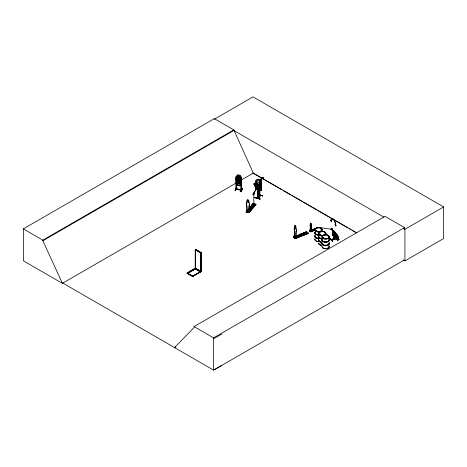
<?xml version="1.0" encoding="UTF-8"?>
<svg xmlns="http://www.w3.org/2000/svg" width="467" height="467" viewBox="0 0 467 467"><rect width="100%" height="100%" fill="white"/><g stroke="black" fill="none" stroke-linecap="round" stroke-linejoin="round"><path stroke-width="0.7" d="M294.706 226.098A0.969 0.444 68.4 0 1 295.255 225.765A0.969 0.444 68.4 0 1 295.804 227.015L295.804 228.725A1.932 0.893 68.4 0 1 296.031 231.398L295.804 237.3L294.157 235.923L295.903 237.259L296.131 231.358A1.932 0.893 68.4 0 0 295.903 228.684L295.903 226.98A0.969 0.444 68.4 0 0 295.354 225.724A0.969 0.444 68.4 0 0 294.811 226.057L294.706 227.803A1.932 0.893 68.4 0 0 294.484 230.097L294.706 236.378L294.584 230.056A1.932 0.893 68.4 0 1 294.811 227.762L294.811 226.057M311.232 230.955L311.384 227.02A1.29 0.595 68.4 0 0 311.232 225.234L311.232 224.096A0.648 0.298 68.4 0 0 310.87 223.261A0.648 0.298 68.4 0 0 310.508 223.483L310.438 223.512A0.648 0.298 68.4 0 1 310.806 223.29A0.648 0.298 68.4 0 1 311.168 224.125L311.168 225.263A1.29 0.595 68.4 0 1 311.32 227.05L311.168 230.984L310.07 230.062L310.07 230.984M337.618 235.981L337.629 235.362C339.532 241.036 339.707 242.04 337.571 235.38L332.843 230.575L337.629 235.788M260.674 182.031L260.755 189.059M247.061 210.786L246.699 204.593A1.932 1.413 40.8 0 1 247.061 202.211L247.113 200.442A0.969 0.706 40.8 0 1 247.977 199.905A0.969 0.706 40.8 0 1 248.788 201.003L248.788 202.713A1.932 1.413 40.8 0 1 249.15 205.299L248.788 211.288C247.084 211.574 248.065 209.963 247.247 210.798M247.061 200.506A0.969 0.706 40.8 0 1 247.924 199.964A0.969 0.706 40.8 0 1 248.847 200.944L248.847 202.649A1.932 1.413 40.8 0 1 249.203 205.235L248.847 211.224L247.405 210.915L247.907 210.179M249.215 211.533L249.273 210.74L249.477 211.621M256.581 183.642L256.652 180.706M260.697 181.984L261.269 182.013L261.228 189.9M294.408 236.594C294.537 235.817 294.549 236.687 294.315 236.535M294.805 236.43C295.827 236.086 294.327 235.736 294.677 236.535M295.191 236.343C295.126 235.59 294.443 236.687 294.28 236.343M294.992 236.057L295.237 236.238L295.033 235.899M240.02 181.786L239.513 181.774L238.672 180.367C238.112 182.282 236.051 181.476 238.363 180.034C236.22 177.775 238.158 177.88 238.695 179.783C239.244 177.88 241.048 178.914 239.005 180.128L240.061 181.762M314.892 229.134L315.178 228.795M294.467 236.168L294.455 236.635M294.975 236.068L295.173 236.261M310.216 230.324L310.304 230.389M310.508 223.483L310.438 224.645A1.29 0.595 68.4 0 0 310.286 226.18C309.89 234.037 309.989 228.118 311.577 231.171L311.577 230.727L310.701 231.077L310.701 231.515L309.779 230.739C309.3 229.729 311.798 229.782 309.779 230.295M310.322 230.488L310.327 230.225M310.602 230.359C310.117 230.54 310.829 229.706 310.759 230.342M257.51 189.059L257.515 197.01L258.035 197.08L258.228 188.942M259.78 197.348L259.769 189.485L259.022 189.596L259.325 189.322L259.518 197.629L259.29 189.281L259.068 197.518L259.716 197.343M259.092 197.488L259.01 189.526M248.059 210.413L247.131 210.343C246.815 214.592 247.86 207.78 246.167 210.88L246.354 211.96L247.44 210.506M247.592 210.378L248.053 210.36L247.679 210.763M332.819 230.669C333.286 231.27 333.642 230.955 332.843 230.99L337.571 235.864M332.872 231.031L333.356 230.867M332.819 234.883C334.244 237.026 332.37 233.214 333.327 235.52M333.38 231.188L333.047 231.025M337.618 235.403L332.872 230.552L332.872 235.292L333.356 234.994M247.463 210.991L247.492 210.664M247.668 210.903L247.714 210.605M255.887 183.502L255.957 184.944L257.27 185.743L257.661 185.428L257.451 184.885L256.459 183.665L255.863 183.554M254.673 197.64L259.88 199.1L254.673 197.64L254.819 197.226L260.008 198.72L259.868 199.117M254.801 197.267L260.002 198.726M294.846 236.407L294.695 236.098L294.951 236.366M294.8 236.057L294.829 236.36M263.236 178.16L263.137 177.378A5.4 1.909 -78.7 0 0 260.598 181.476L260.44 182.165L259.454 181.932L259.471 184.43L260.078 184.553L261.076 182.346L260.703 182.235A4.629 1.634 -78.7 0 1 263.014 178.137L262.629 178.038M315.639 230.505L316.036 230.319L315.955 230.85M315.955 230.686L315.826 230.774M316.305 230.85L316.305 230.342M316.509 230.675L316.229 230.295L316.69 230.669M319.451 234.37L319.469 234.662M320.771 229.017L321.395 228.97M321.238 228.865L320.946 229.11L321.162 228.76M320.234 234.183L320.292 234.557L319.854 234.562M322.703 237.802L323.018 237.505M323.088 237.983L323.088 237.475M322.919 237.808L323.362 237.429M322.93 237.861L323.164 237.534M323.654 237.645L323.508 237.948M324.763 232.846L325.003 232.578M324.746 232.642L324.962 232.893M323.783 237.75L323.409 238.117L322.761 237.826M328.47 236.016C328.406 236.746 327.887 235.502 328.295 236.261M256.529 180.811L256.185 180.577M192.311 276.277L200.868 271.368L195.346 268.227L195.276 268.613L200.921 271.671L200.874 252.74L200.833 271.771L192.626 276.295L187.197 273.224L192.667 276.388M200.874 252.886L201.131 252.6M333.391 233.062L333.712 233.383C334.419 232.403 333.835 232.811 333.391 232.934L333.45 239.046L333.817 239.273L333.788 233.319L334.209 233.138L334.209 239.133L333.923 238.865M257.679 188.779L257.469 189.088L258.035 189.182M257.515 197.01L257.463 189.018M259.354 197.185L259.068 197.518M258.239 179.632L257.702 182.072L258.823 183.169L259.401 182.556L259.395 181.675L258.806 179.795L258.263 179.602M247.989 210.506L247.843 210.366M247.965 210.448L247.638 210.956M195.486 249.781L195.702 249.471L201.178 252.635L201.178 271.572L192.626 276.511L187.15 273.353L187.15 272.956L195.393 268.204L187.238 272.991M259.471 184.43L259.973 183.327M333.496 233.08L334.01 232.94M334.209 233.208L334.162 239.081M333.496 239.005L333.876 238.865M254.007 183.963L255.934 188.761L254.066 183.934L254.533 184.068L256.506 188.89L255.758 187.845L256.009 188.563M255.239 183.233L256.984 183.642L259.179 185.428M254.427 185.171C258.695 187.687 262.063 189.701 254.457 185.119M256.973 183.665L258.654 186.053L257.813 186.467L255.245 185.078L254.883 184.15L255.268 183.181L253.949 183.934L255.227 183.14L256.961 183.694L259.232 185.206L258.683 185.236L260.633 190.116C259.302 188.668 261.894 189.193 261 190.192M255.928 188.732L255.811 187.868L256.587 188.726L255.572 186.304M259.687 186.613L258.368 187.366L259.687 186.613L259.203 185.376L258.671 185.148M260.428 189.368L256.307 188.394L260.428 189.368L259.004 185.673M260.545 190.034L261.281 189.917L261.181 182.118L259.436 179.62L257.65 179.159L255.928 180.671L256.114 183.508M260.925 189.333L260.271 189.368M255.986 180.706L257.702 179.182L256.832 180.945L256.844 182.451L257.994 183.969L259.132 184.29M235.969 178.733L237.837 181.038L239.729 181.348L237.855 181.003L236.051 178.686M239.746 175.3L240.604 177.501L240.604 179.001L239.396 179.999L238.176 179.801L236.944 178.406L236.944 176.905L237.855 174.991L239.746 175.3L241.527 177.653M241.509 181.663L239.711 183.391L237.82 183.082C235.251 181.225 234.667 176.444 237.855 174.991M236.016 180.764L237.82 183.082L239.729 183.35M239.092 175.504L240.604 179.503L240.604 181.009L239.396 182.002L238.176 181.803L236.944 180.414L236.944 178.908L237.837 177.034L239.729 177.343L241.573 179.684L239.729 181.348M235.993 181.254L237.814 179.491L239.705 179.801L241.55 182.142M235.946 183.198L237.796 185.539L239.705 185.813L237.814 185.504C235.555 184.033 234.872 180.688 237.814 179.491L239.688 179.836M239.057 177.583L238.468 177.448L237.872 179.941L238.468 180.817L239.075 180.916L239.699 180.239L239.075 177.548M239.729 177.343L239.699 178.236L239.075 178.908L238.468 178.808L237.872 177.933L238.485 175.405L239.075 175.539M237.826 179.585L236.903 181.406L236.903 182.906L238.135 184.302L239.355 184.5L240.563 183.502L240.563 182.002L239.705 179.801M241.054 177.419L241.591 177.501L241.06 177.402M234.959 190.828L236.787 187.43M239.699 181.289L241.544 179.585M236.775 187.629L235.17 190.857L236.827 187.419M236.016 188.907L236.676 188.861L236.629 189.45L236.629 176.76L236.121 176.608L236.109 189.404L236.121 183.63M236.681 188.878L241.602 189.649L241.649 190.151L236.185 189.24M241.608 179.614L239.682 177.425L237.82 177.069M239.676 185.755L241.486 184.121M241.567 182.107L239.659 179.883M241.55 184.15L239.688 185.848M241.083 184.442L241.071 190.215L241.042 189.725M236.681 189.007L241.649 189.69M240.832 191.552L242.426 188.329L240.832 191.552L241.141 191.867L242.717 188.633L242.408 188.329M240.832 191.814L242.449 188.359M255.507 189.479L256.044 188.248L256.85 188.475L256.307 189.707L255.478 189.392L256.307 189.707M253.838 193.344C259.763 183.443 252.635 194.033 254.141 193.472M256.284 189.62L256.85 188.475M329.585 238.526L332.767 241.346L329.609 238.503L329.865 238.246L332.697 241.34M332.732 241.176L329.854 238.246M331.132 239.676L336.164 237.989M247.247 210.699L247.504 210.518M256.039 189.631L255.758 189.532M256.862 198.043L259.705 194.885L257.124 198.154M314.898 229.069L315.505 228.801M315.674 230.465L315.733 230.896M316.428 230.61L316.13 230.476M315.622 230.692L316.276 230.984L316.509 230.57M321.086 228.737L321.243 228.859M319.416 234.411L319.586 234.23M319.959 234.703L319.58 234.399L319.866 234.148M322.925 237.534L322.72 237.884M323.438 237.633L323.765 237.826M328.067 236.15L328.371 236.127M200.746 271.409L195.329 268.245M200.722 271.706L200.687 252.898L195.212 249.74L195.212 268.309L200.792 271.596M256.027 182.65L256.64 183.683M260.236 181.908L259.436 179.62L261.152 182.153L261.193 184.126L259.471 185.644M256.307 187.214L256.611 187.495M256.757 188.505L256.745 187.36L256.138 187.337M259.442 185.586L261.106 184.126M247.061 202.211L247.113 200.442M259.716 189.474L259.454 197.594M246.699 204.593L246.757 204.534A1.932 1.413 40.8 0 1 247.113 202.153M260.703 188.948L256.663 187.804L260.703 188.948L260.79 188.522M260.913 188.54L261.362 188.668L260.866 188.528M249.273 210.74L248.567 212.222L246.372 211.592L247.084 210.109M260.329 195.264L257.749 198.288M247.131 210.343L247.936 210.524M249.933 207.173C257.194 208.457 247.341 208.346 250.645 206.35L253.242 207.26L250.645 206.35M253.715 192.976L253.873 206.531L251.281 205.784L251.987 204.797L254.585 205.708L251.987 204.797M252.466 204.242C259.728 205.527 249.874 205.416 253.178 203.419L255.776 204.33L248.602 212.608L255.776 204.324L255.986 204.569L248.958 212.701L255.986 204.569M260.329 195.089L257.731 198.066M248.502 209L253.178 203.419M246.372 211.592L247.113 210.728L246.757 204.534M248.479 209.088L252.735 204.225M248.642 209.239L252.916 204.371M248.806 209.274L253.015 204.4M248.537 209.689L253.213 204.272M248.514 209.771L253.242 204.371M248.683 209.922L253.423 204.517M248.969 212.689L248.765 211.627L251.795 208.101M252.746 207.033L254.603 204.85M249.057 211.376L254.807 204.721M258.058 194.675L262.746 195.807M254.947 204.96L248.403 212.538L248.765 212.444L246.027 211.866M255.776 204.167L248.286 212.403M333.946 232.823L334.273 233.202M336.374 238.514L333.047 235.187L333.356 235.082M174.547 347.588L194.062 327.525L194.062 326.602L385.024 216.355L404.533 227.622L404.533 229.052M237.866 175.084L236.033 176.754L236.524 176.818M237.837 177.034L235.952 178.768L237.866 177.086M320.409 234.597L319.586 234.656M324.81 232.607C324.489 233.623 325.797 232.245 325.026 232.905M255.776 204.33L253.202 203.688M293.813 237.388L294.029 237.557M304.636 234.253L294.823 238.223M305.932 233.739L307.881 232.975L308.197 233.325L295.109 238.468L308.197 233.243L308.319 233.541M305.231 232.222C310.094 236.098 302.435 231.253 306.463 231.988M306.743 232.216L307 232.426M315.021 228.742L309.627 230.861L309.691 230.225M309.627 230.861L310.87 231.889L314.863 230.313M309.697 230.85L309.983 231.153L315.307 229.046L309.971 231.153M309.843 231.042L315.219 228.853M315.231 229.676L310.485 231.568L315.243 229.746M310.859 231.895L310.701 231.077M310.724 231.778L314.787 230.19M318.325 227.411L316.282 228.229M318.494 227.622L318.336 227.248L317.461 227.703M236.063 188.779L236.576 188.843M221.907 365.34L213.577 370.121L62.823 283.084L62.403 283.358L23.35 260.814L23.35 228.888L214.306 118.641L233.821 129.908L253.336 173.094L356.852 232.864M214.306 119.237L253.026 96.879L443.65 206.934L443.65 238.526L404.93 260.884L403.039 259.786M23.35 228.888L42.865 240.155L233.821 129.908M62.823 283.084L62.374 283.346L42.865 240.75L233.821 130.497L383.944 217.173M62.374 283.346L236.302 182.93M241.346 180.017L253.336 173.094M195.212 249.74L195.702 249.46L201.178 252.618L201.131 271.56M200.687 252.898L201.178 252.618M187.238 273.353L195.445 268.613M187.15 273.353L195.486 268.274M195.696 268.764L187.495 273.545L195.72 268.671M174.103 347.851L175.814 346.858M194.062 326.602L213.577 337.869L404.533 227.622M403.698 228.579L404.93 229.291L443.65 206.934M403.902 260.236L213.577 370.121L213.577 337.869M213.577 338.791L221.907 334.01M257.696 188.826L258.134 188.913M257.982 197.068L257.965 189.217M315.733 230.441L316.025 230.394M316.41 230.675L315.85 230.675M256.173 187.214L256.745 187.36M310.438 224.645L310.508 224.621A1.29 0.595 68.4 0 0 310.357 226.151L310.368 230.324M295.243 238.474L293.591 236.985L293.591 236.168L294.905 235.642M293.591 236.168L295.033 235.753M294.257 236.465C295.185 235.467 294.601 239.758 294.671 236.46M300.55 234.066C305.581 237.51 297.642 233.815 301.869 233.547L303.509 235.094L301.869 233.547M303.036 233.086C308.068 236.53 300.129 232.835 304.356 232.566L305.996 234.113L304.356 232.566M293.72 236.273L293.72 236.932L295.033 236.407M295.523 236.22L306.55 231.865L308.191 233.249L306.55 231.702M310.788 230.237C309.925 230.581 310.748 231.521 310.438 230.295M315.996 228.176L316.871 227.937M295.541 236.331L306.55 231.947M309.598 230.832L318.336 227.359L318.634 227.733M295.617 236.495L300.801 234.446M302.102 233.932L306.673 232.163M295.646 236.524L306.866 232.134M309.755 230.972L315.097 228.871M295.716 236.571L306.235 232.496M294.776 237.68L294.157 237.3L294.157 235.923M303.713 233.687L295.932 236.763L301.162 234.732M305.015 233.173L306.311 232.659L302.453 234.23M310.788 231.147L311.664 230.803L311.664 231.352L310.152 230.033L310.485 231.235M293.72 236.932L295.103 238.1L295.103 237.44L296.417 236.921L296.545 237.849M295.103 237.44L296.545 237.026M310.631 231.696L315.289 229.857L310.573 231.515M304.653 234.364L294.893 238.182L307.969 233.243M305.92 233.821L307.881 233.056M302.19 235.45L303.509 234.93M304.677 234.469L305.996 233.949M306.872 233.605L308.191 233.08M295.319 238.643L308.302 233.535M262.623 195.912L258.076 194.587M334.465 231.609L335.324 232.28L335.324 233.004L334.465 231.609L334.465 232.333L335.324 233.004M334.063 232.613L333.601 232.333L333.887 232.601M334.063 233.138L333.718 232.648L334.273 233.068M333.07 234.965L333.129 231.27M336.409 238.859L335.119 236.109L335.119 234.504L336.398 234.13L335.207 234.545M335.172 234.487L335.207 236.098M330.998 239.571L336.182 237.861M336.544 238.392L331.477 240.056L336.526 238.217M336.526 238.351L331.506 240.05M338.855 238.17L336.643 235.275L335.913 235.59C334.162 238.141 340.799 239.828 337.559 240.085M338.663 239.034L338.663 238.514M337.804 239.945L332.872 234.767M338.855 239.775L337.571 240.149L332.831 235.275M316.392 230.879L315.867 230.879M323.462 237.843L323.164 237.866M200.506 271.566L200.565 271.204M260.668 182.007L261.181 182.118M246.529 212.012L246.81 212.088M192.941 276.277L187.15 272.956L187.197 273.277M259.64 195.101L257.113 197.885M319.813 234.183L320.356 234.271M319.959 234.218L319.562 234.341M323.117 237.487L323.543 237.592M333.742 233.325L333.707 239.232L333.817 233.348M241.544 190.279L241.532 177.612M319.959 234.539L319.615 234.457L320.204 234.364M323.351 237.615L323.018 237.791M323.263 238.007L322.925 237.761M200.746 271.671L195.317 268.537M201.102 271.514L192.538 276.411L192.591 276.102L192.626 276.511M318.161 227.341L331.675 229.256M260.703 188.645L261.152 188.773L261.234 189.929M237.837 175.026L239.729 175.335L241.591 177.641M236.512 187.629L236.827 187.681M236.016 189.368L241.591 190.262L241.591 177.501M247.598 210.903L247.452 210.582M263.394 177.402L262.53 177.256A5.4 1.909 -78.7 0 0 259.991 181.354L259.833 182.042L259.454 181.932M261.076 182.346L260.096 182.118A4.629 1.634 -78.7 0 1 260.393 180.963M306.766 232.257L306.55 231.865M293.474 237.113L293.778 237.359M200.565 252.606L200.489 253.015M323.351 237.452L323.824 237.802M323.176 238.001L322.808 237.901M257.673 179.217L259.378 179.696M257.34 188.802L259.36 189.368M257.936 189.106L259.278 189.485M260.679 189.882L261.106 189.976M261.071 190.186L256.027 188.785M260.44 182.165L260.061 182.054L260.078 184.553M256.873 188.563L256.044 188.248M259.354 189.287L259.716 189.392M258.058 194.412L262.6 195.982M258.187 194.488L262.746 195.819M251.281 205.62L253.873 206.367M247.131 211.72L247.924 211.954L247.924 210.57M333.747 232.84L333.742 232.286M323.438 237.475L323.806 237.721M338.61 239.051L337.022 237.995L336.544 236.471L337.022 236.442L338.61 238.532M260.831 189.281L261.076 190.227L259.15 185.37L259.664 186.666M252.764 173.029L260.971 177.769M262.868 178.861L281.805 189.795M283.072 190.524L290.649 194.902M291.91 195.632L293.171 196.362M294.438 197.086L302.015 201.464M303.276 202.193L316.533 209.846M317.799 210.576L348.108 228.071M349.369 228.801L350.629 229.53M351.896 230.26L356.315 232.811M195.329 249.676L200.921 252.816M187.197 272.962L192.964 276.295M255.297 204.277L255.478 204.423M247.411 210.833L246.477 212L247.697 210.646M333.601 232.864L333.923 233.185M335.901 237.61L333.07 234.796M335.172 236.092L336.398 238.9L337.629 240.126M241.03 190.168L240.978 177.396M256.681 183.659L255.939 182.685L255.957 180.641M294.911 238.1L295.109 238.468M256.144 188.464L256.132 186.339M259.232 185.206L261.146 190.016M254.509 185.125L254.036 183.91L254.48 185.177M260.814 184.004L260.843 188.954M256.687 186.368L256.663 188.61L256.593 185.767M256.523 187.483L256.529 188.61M256.196 182.696L256.208 184.115M256.22 186.234L256.225 187.652M404.93 229.291L404.93 260.884M337.804 235.304L337.804 235.73M336.345 234.148L336.357 238.929M334.606 231.562L334.606 232.286M333.496 235L333.502 239.028M333.047 230.546L333.047 235.187M315.213 228.591L314.338 228.935M296.417 236.921L296.417 237.575M295.232 237.545L295.232 238.368M294.274 235.876L294.274 237.259M259.716 190.11L259.716 197.372M259.588 189.695L259.588 197.594M259.191 189.322L259.243 197.232M258.216 188.977L258.216 196.876L258.163 189.602M257.901 189.182L257.901 197.08M236.623 183.712L236.629 189.45M195.364 249.652L195.364 268.659M42.865 240.155L42.865 240.75M253.33 193.215A0.724 0.333 26.3 0 1 253.826 192.994A0.724 0.333 26.3 0 1 254.62 193.519A0.724 0.333 26.3 0 1 254.264 193.834M329.101 243.179A3.613 2.084 0 0 1 326.083 245.788A3.613 2.084 0 0 1 322.002 243.716M329.095 245.905A3.608 2.084 0 0 1 326.083 248.508A3.608 2.084 0 0 1 322.008 246.448M329.159 242.968A3.672 2.119 0 0 1 325.61 245.636A3.672 2.119 0 0 1 322.067 242.968M329.159 242.787A3.672 2.119 0 0 1 325.61 245.455A3.672 2.119 0 0 1 322.067 242.787M329.159 239.478A3.672 2.119 0 0 1 325.61 242.145A3.672 2.119 0 0 1 322.067 239.478M329.159 239.302A3.672 2.119 0 0 1 325.61 241.97A3.672 2.119 0 0 1 322.067 239.302M329.101 239.104A3.613 2.084 0 0 1 326.083 241.713A3.613 2.084 0 0 1 322.002 239.647M329.101 242.595A3.613 2.084 0 0 1 326.083 245.198A3.613 2.084 0 0 1 322.002 243.132M329.101 239.688A3.613 2.084 0 0 1 326.083 242.297A3.613 2.084 0 0 1 322.002 240.231M321.372 242.431A3.619 2.09 0 0 1 318.687 240.412M321.354 242.256A3.672 2.119 0 0 1 318.763 239.659M321.354 242.075A3.672 2.119 0 0 1 318.763 239.483M321.354 238.771A3.672 2.119 0 0 1 318.763 236.174M321.354 238.59A3.672 2.119 0 0 1 318.763 235.993M321.372 245.362A3.619 2.09 0 0 1 318.687 243.342M321.372 238.357A3.619 2.09 0 0 1 318.687 236.343M321.372 241.848A3.619 2.09 0 0 1 318.687 239.828M321.372 238.946A3.619 2.09 0 0 1 318.687 236.927M318.476 238.672A3.619 2.09 0 0 1 314.98 236.039M318.476 241.585A3.619 2.09 0 0 1 314.98 238.952M318.476 241.381A3.608 2.084 0 0 1 314.997 238.76M318.476 238.497A3.672 2.119 0 0 1 314.933 235.829M318.476 238.322A3.672 2.119 0 0 1 314.933 235.654M318.476 238.088A3.619 2.09 0 0 1 314.98 235.456M318.476 235.187A3.619 2.09 0 0 1 314.98 232.554M318.476 235.012A3.672 2.119 0 0 1 314.933 232.344M318.476 234.831A3.672 2.119 0 0 1 314.933 232.163M318.476 234.603A3.619 2.09 0 0 1 314.98 231.971M331.307 229.507A0.724 0.514 -45 0 1 330.881 228.877A0.724 0.514 -45 0 1 331.739 228.258A0.724 0.514 -45 0 1 332.019 228.999M260.58 180.42A4.629 1.634 -78.7 0 1 260.779 179.912M261.467 178.698A4.629 1.634 -78.7 0 1 261.707 178.417M254.801 197.442L260.008 198.983L254.801 197.442M258.315 186.508L256.751 185.381C256.511 186.438 254.976 185.697 256.395 185.125L255.11 183.957L256.634 185.025L257.527 184.617L256.99 185.288L258.315 186.508M195.025 268.764L200.489 271.969L195.048 268.741M238.427 179.941L237.831 182.434L238.427 183.309L239.034 183.408L239.659 182.737L239.659 181.856L239.051 180.005L238.444 179.906M260.557 195.364L257.988 198.387L260.574 195.375M331.751 221.317L331.167 221.65L330.578 220.144L330.986 220.547A4.874 1.991 71.6 0 1 333.42 219A4.874 1.991 71.6 0 1 335.861 225.421L336.263 225.824L335.639 226.121L335.014 224.574L335.417 224.977A4.069 1.664 71.6 0 0 333.38 219.618A4.069 1.664 71.6 0 0 331.348 220.909L331.751 221.317M336.654 238.503L331.628 240.178L336.666 238.532M332.119 230.12A0.724 0.514 -45 0 0 332.662 229.052A0.724 0.514 -45 0 0 331.576 229.414A0.724 0.514 -45 0 0 332.119 230.12M301.612 234.784A0.642 0.374 0 0 0 302.663 234.568A0.642 0.374 0 0 0 301.816 234.148A0.642 0.374 0 0 0 301.612 234.784M301.612 234.65A0.642 0.374 0 0 0 302.663 234.434A0.642 0.374 0 0 0 301.816 234.02A0.642 0.374 0 0 0 301.612 234.65M323.806 238.526A3.613 2.084 0 0 0 329.223 236.716A3.613 2.084 0 0 0 323.806 234.913A3.613 2.084 0 0 0 323.806 238.526M323.806 238.824A3.613 2.084 0 0 0 329.223 237.02A3.613 2.084 0 0 0 323.806 235.21A3.613 2.084 0 0 0 323.806 238.824M323.047 238.322A3.625 2.096 0 0 0 329.118 237.382A3.625 2.096 0 0 0 324.676 234.819A3.625 2.096 0 0 0 323.047 238.322M326.083 248.701A3.613 2.084 0 0 0 329.101 246.091A3.608 2.084 0 0 1 326.083 248.701A3.608 2.084 0 0 1 322.008 246.64A3.613 2.084 0 0 0 326.083 248.701M320.496 235.24A3.625 2.096 0 0 0 325.937 233.424A3.625 2.096 0 0 0 320.496 231.614A3.625 2.096 0 0 0 320.496 235.24M320.502 235.526A3.608 2.084 0 0 0 325.913 233.722A3.608 2.084 0 0 0 320.502 231.918A3.608 2.084 0 0 0 320.502 235.526M319.743 235.024A3.625 2.096 0 0 0 325.808 234.084A3.625 2.096 0 0 0 321.366 231.521A3.625 2.096 0 0 0 319.743 235.024M318.71 243.138A3.596 2.078 0 0 0 321.378 245.14A3.608 2.084 0 0 1 318.704 243.126M315.925 231.06A3.613 2.084 0 0 0 321.967 230.126A3.613 2.084 0 0 0 317.542 227.569A3.613 2.084 0 0 0 315.925 231.06A3.608 2.084 0 0 0 321.961 230.132A3.608 2.084 0 0 0 317.542 227.581A3.608 2.084 0 0 0 315.931 231.06M316.679 231.685A3.596 2.078 0 0 0 322.078 229.887A3.596 2.078 0 0 0 316.679 228.089A3.596 2.078 0 0 0 316.679 231.685M315.914 231.188A3.625 2.096 0 0 0 321.979 230.249A3.625 2.096 0 0 0 317.537 227.686A3.625 2.096 0 0 0 315.914 231.188M251.158 207.418A0.642 0.374 0 0 0 252.215 207.208A0.642 0.374 0 0 0 251.38 206.782A0.642 0.374 0 0 0 251.158 207.418M251.158 207.284A0.642 0.374 0 0 0 252.215 207.079A0.642 0.374 0 0 0 251.38 206.653A0.642 0.374 0 0 0 251.158 207.284M252.962 194.47A0.724 0.333 26.3 0 0 254.106 194.792A0.724 0.333 26.3 0 0 253.377 194.038A0.724 0.333 26.3 0 0 252.962 194.47"/></g></svg>
